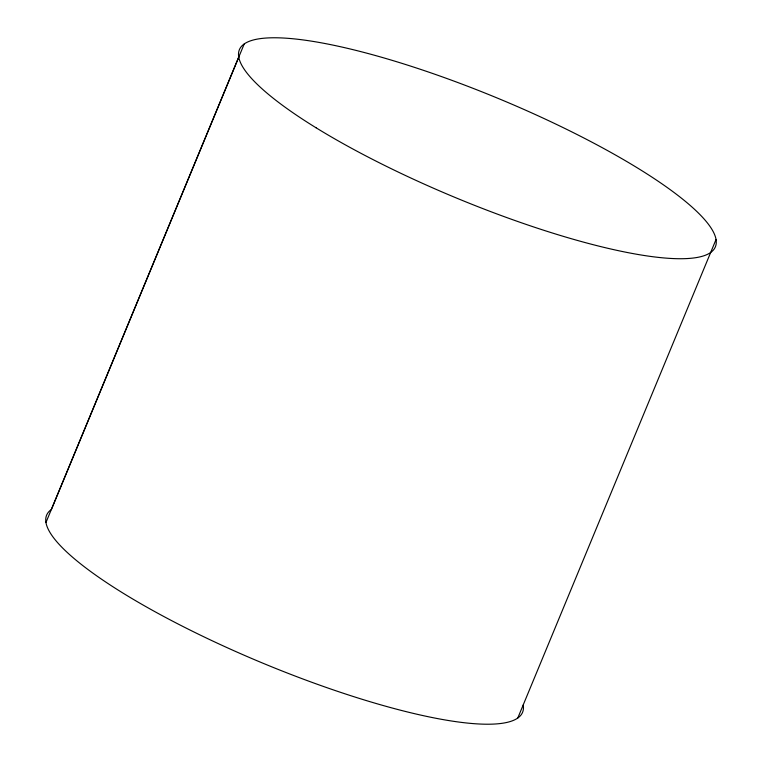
<?xml version="1.0" encoding="UTF-8"?>
<svg xmlns="http://www.w3.org/2000/svg" width="762" height="762" viewBox="0 0 762 762"><rect width="100%" height="100%" fill="white"/><g stroke="black" fill="none" stroke-linecap="round" stroke-linejoin="round"><path stroke-width="1.14" d="M45.958 522.494L238.773 57.007M244.202 44.006L51.397 509.483A257.575 53.988 22.5 0 0 263.795 663.569A257.575 53.988 22.5 0 0 523.227 704.993M517.798 717.995L716.042 239.506M316.049 127.768A257.575 53.988 22.5 0 0 710.603 252.517A257.575 53.988 22.5 0 0 405.565 64.494A257.575 53.988 22.5 0 0 316.049 127.768"/></g></svg>
